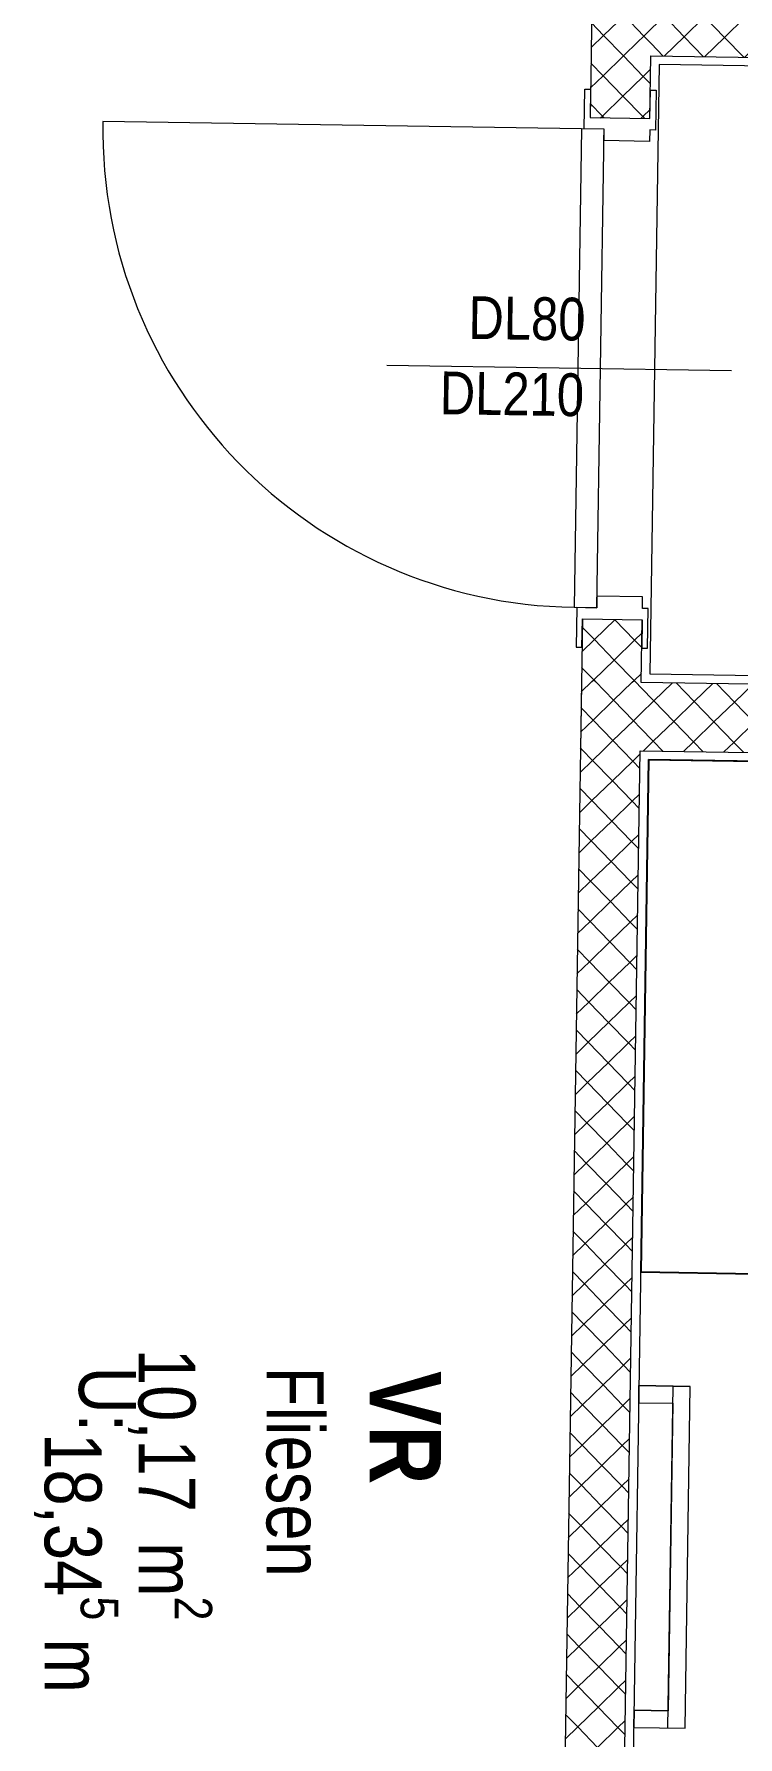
# Model space of a CAD drawing. Header units: metres. Extents: x -16782 to 57285, y -22997 to 18599.
# Drawn here: x -6633 to -5398, y -3714 to -724 of the extents above; entities that cross this region are included whole.
import ezdxf
from ezdxf.enums import TextEntityAlignment as Align

# ---------------------------------------------------------------- set-up
doc = ezdxf.new("R2010")
doc.units = ezdxf.units.M
doc.header["$MEASUREMENT"] = 0
doc.linetypes.add('Strichlinie eng', pattern=[0.1, 0.075, -0.025])
for name, color, linetype in [('130 Wand Innen', 7, 'Continuous'), ('130 Wand Innen nichttragend', 7, 'Continuous'), ('540 Sanitaer Fliesenlinie', 7, 'Continuous'), ('540 Sanitaereinrichtung', 7, 'Continuous'), ('810 Raumstempel', 7, 'Continuous'), ('Neubau_130 Wand Innen', 7, 'Continuous')]:
    doc.layers.add(name, color=color, linetype=linetype)
doc.styles.add('ERSTELLTER_STIL_1', font='ARIALN.TTF')
doc.styles.add('ERSTELLTER_STIL_3', font='ARIALNB.TTF')
pattern_1 = [(314.1212, (0, 0), (0.03589344, 0.03480892), [0.05, 0]), (44.1212, (0, 0), (-0.03480892, 0.03589344), [0.05, 0])]
pattern_2 = [(44.1212, (0, 0), (-0.03480892, 0.03589344), [0.05, 0]), (134.1212, (0, 0), (0.03589344, 0.03480892), [0.05, 0])]
pattern_3 = [(224.1212, (0, 0), (-0.03480892, 0.03589344), [0.05, 0]), (314.1212, (0, 0), (0.03589344, 0.03480892), [0.05, 0])]

# ---------------------------------------------------------------- blocks, each defined once
blk = doc.blocks.new('Heizkörper 3 27_7')
at = {"layer": '540 Sanitaereinrichtung', "color": 7, "linetype": 'Continuous', "lineweight": 13}
for p, q in [((0, 0.09), (0, 0)), ((0, 0.09), (0.03, 0.09)), ((0.03, 0.09), (0.03, 0.03)), ((0.57, 0.09), (0.57, 0.03)), ((0.57, 0.09), (0.6, 0.09)), ((0.6, 0.09), (0.6, 0)), ((0, 0.03), (0.6, 0.03)), ((0, 0), (0.6, 0))]:
    blk.add_line(p, q, dxfattribs=at)
at = {"layer": '540 Sanitaereinrichtung', "color": 7, "linetype": 'Continuous', "lineweight": 13, "flags": 128}
blk.add_lwpolyline([(0, 0.09), (0, 0), (0.6, 0), (0.6, 0.09), (0.57, 0.09), (0.57, 0.03), (0.03, 0.03), (0.03, 0.09)], close=True, dxfattribs=at)
blk = doc.blocks.new('VR_023_21_1', base_point=(-10.0659, 8.4566))
at = {"layer": '810 Raumstempel', "color": 7, "lineweight": 13, "char_height": 0.1, "attachment_point": 1, "rotation": 270, "style": 'ERSTELLTER_STIL_1'}
for s, insert in [('\\A1;{\\pql;\\pt0,0.05;\\fArial Narrow|b0|i0|c0|p0;\\W1.000000;10,17\\fArial Narrow|b0|i0|c0|p0;\\W1.000000;\\A1{\\H.66x;\\S^  ;}\\fArial Narrow|b0|i0|c0|p0;\\W1.000000; m\\fArial Narrow|b0|i0|c0|p0;\\W1.000000;\\A1{\\H.66x;\\S2^  ;}}', (-10.3141, 8.7406)), ('\\A1;{\\pql;\\pt0,0.05;\\fArial Narrow|b0|i0|c0|p0;\\W1.000000;18,34\\fArial Narrow|b0|i0|c0|p0;\\W1.000000;\\A1{\\H.66x;\\S5^  ;}\\fArial Narrow|b0|i0|c0|p0;\\W1.000000; m\\fArial Narrow|b0|i0|c0|p0;\\W1.000000;\\A1{\\H.66x;\\S^  ;}}', (-10.4788, 8.5926))]:
    blk.add_mtext(s, dxfattribs=dict(at, insert=insert))
at = {"layer": '810 Raumstempel', "color": 7, "lineweight": 13}
for tag, height, style, p in [('DUMMY_892', 0.1, 'ERSTELLTER_STIL_1', (-10.2832, 8.7406)), ('DUMMY_891', 0.1, 'ERSTELLTER_STIL_1', (-10.1185, 8.7406)), ('perimeterCode', 0.1, 'ERSTELLTER_STIL_1', (-10.4479, 8.7093)), ('stFloorCovering', 0.1, 'ERSTELLTER_STIL_1', (-10.1185, 8.7093)), ('ROOM_NAME', 0.125, 'ERSTELLTER_STIL_3', (-9.9126, 8.7014)), ('DUMMY_890', 0.125, 'ERSTELLTER_STIL_3', (-9.9126, 8.5396))]:
    blk.add_attdef(tag, text='', height=height, rotation=270, dxfattribs=dict(at, style=style)).set_placement(p, align=Align.TOP_LEFT)
blk = doc.blocks.new('Zargentür 1-Fl 27_3')
at = {"layer": 'Neubau_130 Wand Innen', "color": 7, "linetype": 'Continuous', "lineweight": 13}
for p, q in [((0.42, 0.015), (0.42, 0.855)), ((-0.42, 0.01), (-0.49, 0.01)), ((-0.49, 0.01), (-0.49, 0)), ((-0.49, 0), (-0.44, 0)), ((-0.44, 0), (-0.44, -0.105)), ((-0.44, 0), (-0.44, -0.105)), ((-0.44, 0), (-0.44, -0.105)), ((-0.42, 0.015), (-0.42, -0.025)), ((0.42, 0.015), (-0.42, 0.015)), ((-0.42, -0.025), (-0.42, 0.01)), ((0.42, -0.025), (0.42, 0.015)), ((0.42, -0.025), (0.42, 0.01)), ((0.42, 0.01), (0.49, 0.01)), ((0.49, 0), (0.44, 0)), ((0.44, 0), (0.44, -0.105)), ((0.44, 0), (0.44, -0.105)), ((0.44, 0), (0.44, -0.105)), ((0.49, 0.01), (0.49, 0)), ((-0.4, -0.025), (-0.42, -0.025)), ((-0.42, -0.025), (0.42, -0.025)), ((-0.4, -0.105), (-0.4, -0.025)), ((0.4, -0.105), (0.4, -0.025)), ((0.4, -0.025), (0.42, -0.025)), ((-0.44, -0.105), (-0.49, -0.105)), ((-0.49, -0.105), (-0.49, -0.115)), ((-0.49, -0.115), (-0.42, -0.115)), ((-0.42, -0.115), (-0.42, -0.105)), ((-0.42, -0.105), (-0.4, -0.105)), ((0.42, -0.105), (0.4, -0.105)), ((0.42, -0.115), (0.42, -0.105)), ((0.49, -0.115), (0.42, -0.115)), ((0.44, -0.105), (0.49, -0.105)), ((0.49, -0.105), (0.49, -0.115))]:
    blk.add_line(p, q, dxfattribs=at)
blk.add_arc((0.42, 0.015), 0.84, 90, 180, dxfattribs=at)
blk = doc.blocks.new('T Marker 21_3')
at = {"layer": 'Neubau_130 Wand Innen', "color": 7, "linetype": 'Continuous', "lineweight": 13}
blk.add_line((0, 0.35), (0, -0.255), dxfattribs=at)
at = {"layer": 'Neubau_130 Wand Innen', "color": 7, "lineweight": 13, "style": 'ERSTELLTER_STIL_1'}
for tag, p in [('gs_width_select_pref_50_1', (-0.13, 0.2788)), ('gs_width_select_pref_50_0', (0.0029, 0.2305))]:
    blk.add_attdef(tag, text='', height=0.075, rotation=270, dxfattribs=at).set_placement(p, align=Align.BOTTOM_LEFT)
blk = doc.blocks.new('Wand_38_1', base_point=(-9.7372, 5.2623))
at = {"layer": 'Neubau_130 Wand Innen', "linetype": 'Continuous', "lineweight": 13, "true_color": 0xa7a7a7}
h = blk.add_hatch(dxfattribs=at)
h.set_pattern_fill('GIPSKARTONWAND_0001', color=253, style=0, pattern_type=2)
h.set_pattern_definition(pattern_1)
h.paths.add_polyline_path([(-9.6507, 10.9021), (-9.5457, 10.9005), (-9.544, 11.0105), (-9.649, 11.0121)])
h = blk.add_hatch(dxfattribs=at)
h.set_pattern_fill('GIPSKARTONWAND_0001', color=253, style=0, pattern_type=2)
h.set_pattern_definition(pattern_1)
h.paths.add_polyline_path([(-9.6659, 9.9122), (-9.5609, 9.9106), (-9.5592, 10.0206), (-9.6642, 10.0222)])
h = blk.add_hatch(dxfattribs=at)
h.set_pattern_fill('GIPSKARTONWAND_0001', color=253, style=0, pattern_type=2)
h.set_pattern_definition(pattern_1)
h.paths.add_polyline_path([(-9.6677, 9.7922), (-9.7051, 7.357), (-9.6001, 7.3554), (-9.5627, 9.7906)])
at = {"layer": 'Neubau_130 Wand Innen', "color": 7, "linetype": 'Continuous', "lineweight": 13}
for p, q in [((-9.6507, 10.9021), (-9.5457, 10.9005)), ((-9.6642, 10.0222), (-9.5592, 10.0206))]:
    blk.add_line(p, q, dxfattribs=at)
at = {"layer": 'Neubau_130 Wand Innen', "color": 7, "linetype": 'Continuous', "lineweight": 13, "flags": 128}
for points in [[(-9.649, 11.0121), (-9.6507, 10.9021)], [(-9.5457, 10.9005), (-9.544, 11.0105)], [(-9.6642, 10.0222), (-9.7051, 7.357)], [(-9.5609, 9.9106), (-9.5592, 10.0206)], [(-9.6001, 7.3554), (-9.5627, 9.7906)]]:
    blk.add_lwpolyline(points, dxfattribs=at)
at = {"layer": 'Neubau_130 Wand Innen', "color": 7, "linetype": 'Continuous', "lineweight": 13, "rotation": 89.12119309730025}
blk.add_blockref('Zargentür 1-Fl 27_3', (-9.6574, 10.4621), dxfattribs=at)
at = {"layer": 'Neubau_130 Wand Innen', "color": 7, "lineweight": 13}
ref = blk.add_blockref('T Marker 21_3', (-9.6574, 10.4621), dxfattribs=dict(at, rotation=89.12119309730025))
ref.add_attrib('gs_width_select_pref_50', 'DL80', dxfattribs={"color": 7, "lineweight": 13, "height": 0.075, "rotation": 359.1212, "style": 'ERSTELLTER_STIL_1'}).set_placement((-9.8649, 10.4912), align=Align.BOTTOM_LEFT)
ref.add_attrib('gs_width_select_pref_50_1', 'DL210', dxfattribs={"color": 7, "lineweight": 13, "height": 0.075, "rotation": 359.1212, "style": 'ERSTELLTER_STIL_1'}).set_placement((-9.9152, 10.3591), align=Align.BOTTOM_LEFT)
blk = doc.blocks.new('Wand_56_1', base_point=(-9.6677, 9.7922))
at = {"layer": '130 Wand Innen nichttragend', "linetype": 'Continuous', "lineweight": 13, "true_color": 0xa7a7a7}
h = blk.add_hatch(dxfattribs=at)
h.set_pattern_fill('GIPSKARTONWAND_0001', color=253, style=0, pattern_type=2)
h.set_pattern_definition(pattern_2)
h.paths.add_polyline_path([(-9.5627, 9.7906), (-9.5609, 9.9106), (-9.6659, 9.9122), (-9.6677, 9.7922)])
h = blk.add_hatch(dxfattribs=at)
h.set_pattern_fill('GIPSKARTONWAND_0001', color=253, style=0, pattern_type=2)
h.set_pattern_definition(pattern_2)
h.paths.add_polyline_path([(-7.8211, 9.8839), (-9.5609, 9.9106), (-9.5627, 9.7906), (-7.8229, 9.7639)])
h = blk.add_hatch(dxfattribs=at)
h.set_pattern_fill('GIPSKARTONWAND_0001', color=253, style=0, pattern_type=2)
h.set_pattern_definition(pattern_2)
h.paths.add_polyline_path([(-7.8211, 9.8839), (-7.8229, 9.7639), (-7.7411, 9.8827)])
h = blk.add_hatch(dxfattribs=at)
h.set_pattern_fill('GIPSKARTONWAND_0001', color=253, style=0, pattern_type=2)
h.set_pattern_definition(pattern_2)
h.paths.add_polyline_path([(-7.8229, 9.7639), (-7.7429, 9.7627), (-7.7411, 9.8827)])
at = {"layer": '130 Wand Innen', "color": 7, "linetype": 'Continuous', "lineweight": 13, "flags": 128}
blk.add_lwpolyline([(-7.7411, 9.8827), (-7.7429, 9.7627)], dxfattribs=at)
at = {"layer": '130 Wand Innen nichttragend', "color": 7, "linetype": 'Continuous', "lineweight": 13, "flags": 128}
for points in [[(-8.1061, 9.8883), (-9.5609, 9.9106)], [(-7.7411, 9.8827), (-8.0261, 9.8871)], [(-9.5627, 9.7906), (-7.8229, 9.7639)]]:
    blk.add_lwpolyline(points, dxfattribs=at)
at = {"layer": 'Neubau_130 Wand Innen', "color": 7, "linetype": 'Continuous', "lineweight": 13}
blk.add_line((-9.6659, 9.9122), (-9.6677, 9.7922), dxfattribs=at)
blk = doc.blocks.new('Wand_61_1', base_point=(-9.6474, 11.1171))
at = {"layer": '130 Wand Innen', "linetype": 'Continuous', "lineweight": 13, "true_color": 0xa7a7a7}
h = blk.add_hatch(dxfattribs=at)
h.set_pattern_fill('GIPSKARTONWAND_0001', color=253, style=0, pattern_type=2)
h.set_pattern_definition(pattern_3)
h.paths.add_polyline_path([(-9.6474, 11.1171), (-9.649, 11.0121), (-9.544, 11.0105)])
h = blk.add_hatch(dxfattribs=at)
h.set_pattern_fill('GIPSKARTONWAND_0001', color=253, style=0, pattern_type=2)
h.set_pattern_definition(pattern_3)
h.paths.add_polyline_path([(-9.5424, 11.1155), (-9.6474, 11.1171), (-9.544, 11.0105)])
h = blk.add_hatch(dxfattribs=at)
h.set_pattern_fill('GIPSKARTONWAND_0001', color=253, style=0, pattern_type=2)
h.set_pattern_definition(pattern_3)
h.paths.add_polyline_path([(-9.544, 11.0105), (-7.6542, 10.9815), (-7.6526, 11.0865), (-9.5424, 11.1155)])
h = blk.add_hatch(dxfattribs=at)
h.set_pattern_fill('GIPSKARTONWAND_0001', color=253, style=0, pattern_type=2)
h.set_pattern_definition(pattern_3)
h.paths.add_polyline_path([(-7.6526, 11.0865), (-7.6542, 10.9815), (-7.5892, 10.9805)])
h = blk.add_hatch(dxfattribs=at)
h.set_pattern_fill('GIPSKARTONWAND_0001', color=253, style=0, pattern_type=2)
h.set_pattern_definition(pattern_3)
h.paths.add_polyline_path([(-7.5876, 11.0855), (-7.6526, 11.0865), (-7.5892, 10.9805)])
at = {"layer": '130 Wand Innen', "color": 7, "linetype": 'Continuous', "lineweight": 13, "flags": 128}
for points in [[(-9.6474, 11.1171), (-9.649, 11.0121)], [(-9.2174, 11.1105), (-9.6474, 11.1171)], [(-7.6526, 11.0865), (-9.0875, 11.1085)], [(-7.5892, 10.9805), (-7.5876, 11.0855)], [(-9.544, 11.0105), (-8.0892, 10.9882)], [(-8.0092, 10.9869), (-7.5892, 10.9805)]]:
    blk.add_lwpolyline(points, dxfattribs=at)
blk = doc.blocks.new('Dusche variabel Glorit 2021_4')
at = {"layer": '540 Sanitaereinrichtung', "color": 7, "linetype": 'Continuous', "lineweight": 25}
for p, q in [((0, 0), (0.9, 0)), ((0, -1.71), (0, 0)), ((0.9, -0.904), (0.9, 0)), ((0.9, -1.71), (0.9, -1.51)), ((0, -1.71), (0.9, -1.71))]:
    blk.add_line(p, q, dxfattribs=at)
at = {"layer": '540 Sanitaereinrichtung', "color": 7, "linetype": 'Continuous', "lineweight": 13}
for p, q in [((0.1, -0.04), (0.8, -0.04)), ((0.1, -0.1), (0.1, -0.04)), ((0.8, -0.04), (0.8, -0.1)), ((0.8, -0.1), (0.1, -0.1)), ((0.9, -0.904), (1.203, -1.4288))]:
    blk.add_line(p, q, dxfattribs=at)
at = {"layer": '540 Sanitaereinrichtung', "color": 7, "linetype": 'Strichlinie eng', "lineweight": 13}
for p, q in [((0.255, -0.14), (0.645, -0.14)), ((0.255, -0.33), (0.255, -0.14)), ((0.645, -0.14), (0.645, -0.33)), ((0.645, -0.33), (0.255, -0.33))]:
    blk.add_line(p, q, dxfattribs=at)
at = {"layer": '540 Sanitaereinrichtung', "color": 7, "linetype": 'Continuous', "lineweight": 13}
blk.add_arc((0.9, -0.904), 0.606, 270, 300, dxfattribs=at)

msp = doc.modelspace()

# ---------------------------------------------------------------- linework, layer by layer
at = {"layer": '540 Sanitaer Fliesenlinie', "color": 182, "linetype": 'Continuous', "lineweight": 5, "true_color": 0x4b06db}
for points in [[(-4127.225, -1869.586), (-4110.814, -799.712), (-5535.646, -777.856), (-5552.057, -1847.73)], [(-3801.988, -6420.601), (-3763.713, -3925.403), (-3873.7, -3923.716), (-3844.559, -2023.939), (-5554.358, -1997.712), (-5621.773, -6392.687)]]:
    msp.add_lwpolyline(points, close=True, dxfattribs=at)

# ---------------------------------------------------------------- block references
at = {"layer": '130 Wand Innen', "color": 7, "lineweight": 30, "xscale": 1000, "yscale": 1000, "zscale": 1000}
msp.add_blockref('Wand_61_1', (-5653.791, -656.03), dxfattribs=at)
at = {"layer": '130 Wand Innen nichttragend', "color": 7, "lineweight": 30, "xscale": 1000, "yscale": 1000, "zscale": 1000}
msp.add_blockref('Wand_56_1', (-5674.114, -1980.874), dxfattribs=at)
at = {"layer": '540 Sanitaereinrichtung', "color": 7, "linetype": 'Continuous', "lineweight": 13, "xscale": 999.9999999999995, "yscale": 999.9999999999995, "zscale": 999.9999999999995}
for name, p, rotation in [('Dusche variabel Glorit 2021_4', (-3844.559, -2023.939), 269.1211930973004), ('Heizkörper 3 27_7', (-5490.431, -3698.433), 89.1211930973003)]:
    msp.add_blockref(name, p, dxfattribs=dict(at, rotation=rotation))
at = {"layer": '810 Raumstempel', "color": 7, "linetype": 'Continuous', "lineweight": 13, "xscale": 1000, "yscale": 1000, "zscale": 1000}
msp.add_blockref('VR_023_21_1', (-6072.256, -3316.494), dxfattribs=at).add_auto_attribs({'ROOM_NAME': 'VR', 'stFloorCovering': 'Fliesen', 'perimeterCode': 'U: '})
at = {"layer": 'Neubau_130 Wand Innen', "color": 7, "lineweight": 30, "xscale": 1000, "yscale": 1000, "zscale": 1000}
msp.add_blockref('Wand_38_1', (-5743.6, -6510.832), dxfattribs=at)

doc.saveas('drawing.dxf')
